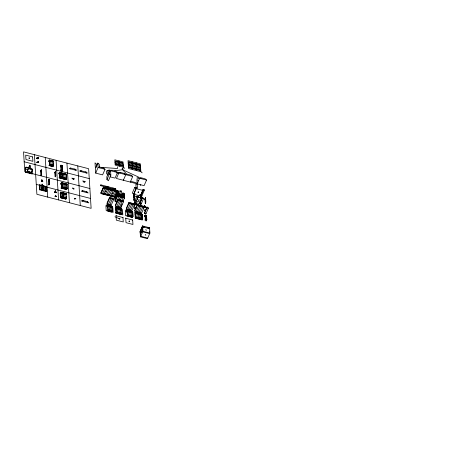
<?xml version="1.0" encoding="UTF-8"?>
<svg xmlns="http://www.w3.org/2000/svg" width="471" height="471" viewBox="0 0 471 471"><rect width="100%" height="100%" fill="white"/><g stroke="black" fill="none" stroke-linecap="round" stroke-linejoin="round"><path stroke-width="0.71" d="M29.314 158.668L29.549 157.626M25.434 168.806L26.164 167.128L29.279 167.935L29.308 168.377L26.193 167.57L26.164 167.128M26.193 167.57L25.463 169.248L27.954 169.896M25.369 172.239L25.334 167.258L25.369 172.239L32.287 174.029L32.258 169.054L30.179 168.512M28.378 168.247L27.289 171.244L31.439 172.315L32.558 169.76L32.528 169.319L28.378 168.247L27.289 171.244M28.448 168.065L29.667 165.274L30.362 165.451L30.556 168.547L29.861 168.365L29.667 165.274M32.528 169.319L31.439 172.315M38.375 157.19L37.933 158.809L36.585 158.462L36.55 157.932L38.375 157.19L37.303 157.72L38.116 158.191L38.398 157.544L37.321 157.985M37.933 158.809L38.404 157.632L36.579 158.374L37.927 158.721M38.175 162.678L38.61 161.582L36.82 162.242L38.175 162.678L36.82 162.242M41.242 175.147L41.006 171.367L41.424 170.214L41.672 174.17L41.065 175.312L40.789 170.914L41.26 169.825M41.401 169.86L40.812 171.356L41.265 169.913M41.424 170.214L41.006 171.367M41.059 175.224L41.536 174.135L41.242 170.378M41.065 175.312L41.554 174.264M49.267 159.981L53.394 161.135L49.267 159.981L48.813 161.63L49.29 160.334L53.411 161.488L49.29 160.334M39.399 185.415L39.576 184.968L46.499 186.757M39.593 184.979L46.529 186.651L46.776 191.161L39.858 189.383L39.646 184.868M41.872 179.763L41.43 181.382L42.779 181.729L41.878 179.851M41.895 180.116L41.619 180.758L42.414 180.964L41.866 180.287M41.43 181.382L41.901 180.205L42.779 181.729M50.615 160.328L50.35 161.353L50.674 160.693M50.656 160.428L50.379 161.365M49.249 160.534L53.417 161.577L53.659 165.356L53.176 166.557L49.055 165.492L49.537 164.291L49.302 160.511M41.03 185.227L41.307 189.625M51.716 161.447L52.004 160.688M51.733 161.712L52.057 161.053L52.31 165.003L51.792 166.204L52.275 164.997M39.664 189.831L39.923 189.265L46.806 191.049L46.582 191.62L39.664 189.831L39.381 185.427M41.678 185.244L42.107 184.149L43.026 185.592L41.678 185.244L43.02 185.503M50.409 165.845L50.921 164.644L50.638 160.682M52.899 162.165L53.388 161.047M53.406 161.4L53.099 161.806M53.417 161.577L49.202 160.741L49.443 164.514L53.612 165.556L49.496 164.491M43.715 186.045L43.991 190.443L43.797 185.945M42.608 190.084L42.378 185.58L42.69 189.984M45.098 186.404L45.41 190.808L45.145 186.292M49.32 183.843L48.902 184.909L48.537 180.369L48.96 179.392M48.672 180.152L48.831 180.452L48.966 179.48M49.102 179.427L48.566 180.899M46.305 187.205L46.529 186.651M48.902 184.909C50.138 182.224 48.489 175.406 49.231 183.696L48.896 184.82M55.484 171.98L55.837 175.665L55.231 176.808L54.954 172.41L55.431 171.32M54.954 172.41L55.566 171.356M55.454 171.762L54.983 172.939L55.602 171.886M55.59 171.709L55.072 172.816M55.231 176.808L55.702 175.63L55.46 171.85M62.025 166.551L62.296 165.527L60.947 165.18L60.494 166.822L60.977 165.71L62.331 166.057L62.566 169.831C62.873 171.833 59.47 170.949 61.218 169.483L60.977 165.71M60.947 165.18L60.677 166.198M60.488 166.734L60.971 165.533L62.319 165.88L61.836 167.087M59.358 172.339L66.246 174.205L59.358 172.339L58.899 173.982L59.375 172.692L66.27 174.558L59.381 172.78M59.364 172.427L59.087 173.363L59.375 172.692M61.842 167.176L62.331 166.057M60.735 170.69C60.453 168.848 63.691 169.69 62.084 171.038M60.418 173.446L60.741 172.698M60.435 173.711L60.735 173.128M60.471 173.717L60.765 173.14M59.287 173.093L59.529 176.872L66.47 178.627L66.028 179.634L59.146 177.85L59.629 176.643L59.387 172.869M61.819 174.07L62.148 173.493M62.06 173.811L62.396 177.361L61.878 178.556L62.313 177.461M60.494 178.197L61.012 177.002L60.771 173.228M55.284 190.802L54.842 192.421L56.19 192.769L55.284 190.802L55.819 192.003L55.025 191.797L55.802 191.738M55.025 191.797L55.301 191.155L55.819 192.003M54.842 192.421L55.301 191.155M63.185 174.164L63.473 173.405M55.083 196.289L55.619 195.224L56.432 196.637L55.083 196.289L56.432 196.637M64.568 174.517L64.857 173.764M64.88 174.117L64.586 174.782L64.916 174.123L65.163 178.079L64.639 179.186M66.576 184.785L66.864 184.026L61.365 182.601L60.912 184.249L61.395 183.131L66.9 184.555L67.135 188.335L66.652 189.536L61.153 188.112L61.636 186.91L61.395 183.131M61.365 182.601L61.095 183.625M60.906 184.161L61.389 182.954L66.894 184.467L61.389 182.954M63.497 173.758L63.779 177.72L63.261 178.915L63.744 177.708M66.217 174.67L59.334 172.892L66.276 174.653L66.411 178.656M62.425 183.708L62.749 182.96M62.443 183.973L62.737 183.307M62.649 183.708L63.02 187.27L62.502 188.465L62.984 187.258L62.749 183.484M61.153 188.112L61.595 187.111M63.809 184.067L64.097 183.307M66.028 179.634L66.511 178.427L66.276 174.653M60.606 192.15L60.153 193.799L60.629 192.504L66.134 194.017L65.834 194.6L66.105 193.575L60.606 192.15L66.111 193.663M65.487 183.755L65.192 184.426L65.481 183.666M65.21 184.691L65.54 184.031M65.551 184.208L64.068 184.073M61.683 193.522L62.019 192.951M60.394 197.661L60.877 196.454L60.635 192.68L66.14 194.105L66.376 197.879L65.893 199.086L60.394 197.661L65.887 198.998M66.594 185.05L66.888 184.379M66.9 184.555L67.035 188.559M63.344 192.945L63.102 193.887M63.067 193.881L63.361 193.21M65.71 188.176L65.263 189.089M65.893 199.086L66.334 198.079L60.777 196.684L60.541 192.904L62.025 193.039L62.26 196.813L61.778 198.02L62.178 196.919M64.727 193.304L64.433 193.975L64.721 193.216M66.652 189.536L67.094 188.535L61.536 187.134L61.301 183.36M66.14 194.105L63.408 193.398L63.644 197.172L63.126 198.368L63.609 197.166L63.373 193.387M65.616 194.694L66.105 193.575M64.98 197.643L64.545 198.738L65.027 197.532L64.745 193.569M99.44 166.993L99.275 164.344L97.833 163.101L95.395 168.689L95.672 173.104L102.59 174.894L105.033 169.313L103.591 168.07L99.44 166.993L98.109 167.523L95.672 173.104M117.485 172.533L116.049 171.291L111.892 170.219L109.237 171.267L106.799 176.855L106.964 179.504L108.407 180.746L110.844 175.159L110.567 170.743L117.485 172.533L115.048 178.12L110.202 176.866M116.549 201.977L118.992 196.389L118.657 191.091L103.432 187.146L100.994 192.733L101.065 193.622L114.889 197.202L115.165 201.617L117.244 202.153M101.312 192.245L103.402 187.47M106.964 179.504L109.407 173.923L109.237 171.267M101.241 192.822L101.094 193.157L101.059 192.627M101.047 193.616L103.49 188.029L103.432 187.146M104.792 187.617L103.396 187.381M104.78 187.741L104.88 188.424L102.413 193.97M103.797 194.329L106.258 188.747L106.199 187.864M103.832 194.335L104.126 193.669M105.975 191.161L105.728 191.721L105.039 191.538M105.186 194.688L107.641 189.106L107.582 188.223M110.361 189.059L108.942 188.694M106.57 195.047L109.025 189.466M108.242 194.735L107.953 195.4L110.408 189.825M110.332 189.96L110.355 188.942M111.662 189.519L111.762 190.207L111.739 189.301M137.191 183.855L135.748 182.613L131.597 181.535L130.267 182.059L132.71 176.478L131.268 175.236L127.117 174.158L125.792 174.688L124.35 173.446L120.199 172.368L118.869 172.892L116.431 178.48L144.108 185.645L146.546 180.057L145.109 178.815L140.959 177.744L139.628 178.268L137.191 183.855L135.86 184.379L136.025 187.028L137.467 188.27L136.908 179.433L138.35 180.676M109.337 195.759L111.792 190.184M109.525 197.414L107.088 203.001L107.141 203.884L111.291 204.962L113.735 199.374L113.676 198.491L109.525 197.414L109.584 198.303L107.141 203.884M113.046 189.878L113.146 190.561M110.72 196.119L113.175 190.537M110.756 196.13L111.044 195.459M113.134 190.684L113.122 189.654M112.893 192.951L112.646 193.51L111.957 193.334M112.787 207.087L111.35 205.845L107.2 204.767L105.869 205.291L111.957 206.928L107.835 205.774L107.359 207.069L107.812 205.421L111.939 206.575L111.645 207.246M114.518 190.137L117.35 190.867L103.39 187.293L103.443 188.176L117.25 191.75L117.544 196.16M108.524 204.243L110.968 198.656L110.909 197.773M112.104 196.478L114.559 190.896L114.329 188.365M108.878 206.528L109.172 205.862M108.913 206.539L109.166 205.774M115.901 190.496L112.946 188.006M108.895 206.793L109.219 206.133L109.472 210.09L108.954 211.285L109.419 210.201M109.908 204.602L112.351 199.015L112.292 198.132M113.487 196.837L115.943 191.255M107.6 210.849L108.089 209.73L107.847 205.951L111.963 207.016L112.204 210.796L111.721 212.003C105.304 211.609 107.182 208.27 112.157 210.996M116.19 193.21L116.731 191.974M115.118 195.818L116.943 191.644M110.314 207.163L110.603 206.492M114.895 196.731L115.077 196.401M117.414 191.685L114.871 197.196L115.283 196.572M117.25 191.75L118.657 191.091M114.889 197.208L117.397 191.597L117.35 190.867M114.942 198.091L117.385 192.498L118.769 192.857M115.001 198.98L117.438 193.381L118.822 193.74M123.349 180.269L125.792 174.688M116.49 196.06L116.249 196.613L116.219 196.171M115.054 199.863L117.497 194.264M118.562 191.974L118.786 195.489M110.338 211.644L110.856 210.449L110.567 206.481M115.112 200.746L117.55 195.147L124.409 197.09M115.165 201.617L117.609 196.03L117.273 190.731M118.339 195.865L118.88 194.623L117.485 194.282M118.757 195.7L117.609 196.066L124.527 197.826L122.902 201.547M116.531 201.971L116.826 201.3L115.477 200.952M117.827 199.569L115.389 205.15L115.448 206.033L120.982 207.47L123.42 201.882L123.367 200.999L117.827 199.569L117.885 200.452L115.448 206.033M120.246 196.089L120.346 196.772M119.022 199.851L120.376 196.748M116.885 207.275L115.554 207.799L115.501 206.916L121.035 208.353L122.478 209.595L116.143 207.923L121.642 209.348L121.347 210.019L121.624 209.083L116.119 207.57L115.63 208.688L115.89 213.104L122.813 214.894L122.531 210.478L121.147 210.119M115.66 209.13L116.143 207.923M116.832 206.392L119.269 200.805L119.216 199.922M115.666 209.218L116.149 208.1L121.653 209.524L121.889 213.304L121.406 214.511L115.901 212.998L116.39 211.879L116.101 208.211L121.6 209.548M120.093 199.162L119.846 199.722L119.157 199.539M121.241 196.778L122.866 193.045L124.25 193.404L124.462 197.95L117.562 196.177M121.712 196.342L121.73 197.131M122.042 195.659L123.084 193.269L122.86 194.058M121.818 196.472L122.919 193.928L124.244 194.441M120.405 200.21L121.759 197.108M122.13 196.754L122.972 194.811L124.362 195.171L122.913 194.941M123.055 195L124.35 195.212M117.179 208.682L117.467 207.923M117.197 208.947L117.526 208.282M122.489 196.937L123.031 195.7L124.415 196.054M117.532 208.459L116.054 208.329L116.29 212.103L121.789 213.528M118.215 206.751L120.653 201.164L120.6 200.281M124.238 193.446L122.801 193.198M115.907 213.086L116.343 211.991L121.842 213.416M123.214 196.637L124.45 197.955L123.166 196.837M123.066 197.602L122.866 193.045M121.518 201.188L123.143 197.467M118.562 209.036L118.851 208.282M118.58 209.301L118.875 208.635L119.157 212.598L118.639 213.793L119.081 212.786M118.615 209.312L118.91 208.641M119.599 207.11L122.036 201.523L121.983 200.64M124.403 196.071L122.966 195.824M118.922 208.818L120.17 209.395L120.282 210.661M117.738 212.227L117.255 213.434L117.774 212.238L117.491 208.276M121.194 205.962L122.007 204.102M119.946 209.395L120.235 208.635M119.964 209.66L120.293 209M121.653 209.524L121.63 211.014M120.505 212.945L120.058 214.158L120.541 212.951L120.258 208.989M119.917 218.261L119.687 219.298M136.007 187.758L136.054 188.553L133.617 194.14L133.57 193.345L135.089 193.74L133.764 194.264L136.201 188.677L136.143 187.794L134.759 187.434L132.322 193.022L133.764 194.264L140.682 196.054L142.006 195.53L144.45 189.943L143.066 189.583L140.623 195.171L140.682 196.054L139.239 194.811L142.006 195.53M128.901 202.43L126.464 208.017L126.516 208.9L132.051 210.331L134.494 204.75L128.954 203.313L128.901 202.43L134.435 203.866L134.653 208.4L136.037 208.759M126.516 208.9L128.954 203.313M135.33 189.654L136.143 187.794M132.692 211.862L127.188 210.437L126.699 211.556L126.734 212.085L127.223 210.967L127.458 214.747L126.976 215.948L132.481 217.372L132.963 216.171L132.722 212.392L127.17 210.99M126.728 211.997L127.211 210.79L132.716 212.303L125.245 210.307L126.569 209.783L132.11 211.214L132.163 212.097M127.9 209.259L130.337 203.672L130.284 202.789M134.1 200.316L133.776 195.848L134.206 194.87M133.917 195.63L134.07 195.93L134.211 194.959M134.341 194.906L133.899 196.525L134.37 195.353M133.811 196.378L134.365 195.265M128.253 211.544L128.536 210.79M128.265 211.809L128.595 211.149L128.842 215.106L128.324 216.213M129.284 209.619L131.727 204.031L131.668 203.148M134.094 200.228C134.288 191.208 135.218 195.212 134.147 200.393L134.052 200.157M129.637 211.903L129.925 211.232M130.667 209.972L133.11 204.39L133.052 203.507M129.99 211.685L131.374 212.044M137.75 192.186L138.439 192.368L138.686 191.809M135.589 201.688L135.648 202.571L138.085 196.99L138.032 196.107L136.702 196.631L134.264 202.212L141.182 204.008L143.62 198.421L142.183 197.178L139.74 202.765L141.182 204.008M133.894 205.109L134.435 203.866M137.22 197.967L138.032 196.107M131.02 212.262L131.303 211.503M129.708 216.572L130.226 215.459L129.943 211.497L129.684 212.18L129.919 211.143M129.749 216.666L130.143 215.565M137.497 199.574L137.732 198.538M141.276 205.768L140.405 204.332L139.928 205.421L134.376 203.984L136.219 203.248L135.772 204.867L134.423 204.514L136.213 203.861L135.772 204.867M136.225 203.337L135.165 204.037L135.96 204.243L136.219 203.248M136.237 203.602L135.766 204.779L134.418 204.426L136.237 203.602L135.165 204.037M132.422 212.886L132.71 212.215M132.722 212.392L132.863 216.395L127.364 214.97L127.123 211.196M131.58 215.812L131.132 217.025M131.097 217.013L131.615 215.818L131.327 211.856M129.372 221.806L129.607 220.764M140.682 196.054L143.119 190.472L143.066 189.583M138.25 200.14L138.945 200.316L139.186 199.757M137.202 204.579L134.765 210.166L134.818 211.049L141.742 212.839L144.179 207.258L144.126 206.375L137.202 204.579L137.261 205.462L134.818 211.049M140.994 200.976L140.823 197.796L141.3 196.707M141.435 196.743L140.847 198.238L141.306 196.796M141.459 197.096L140.853 198.326L141.465 197.184M142.107 215.394L142.383 214.458L135.495 212.586L135.006 213.704L135.265 218.12L142.183 219.91L142.601 218.791M135.036 214.234L135.513 212.939L135.206 213.345M136.201 211.408L138.645 205.821L138.586 204.938M140.37 203.419L139.799 203.649L142.236 198.061L142.183 197.178M136.849 213.027L136.555 213.693L136.843 212.939M139.958 205.862L140.423 204.685L140.941 205.533L140.146 205.327M137.585 211.767L140.028 206.18L139.969 205.297M135.283 218.102L135.766 216.895L135.524 213.116M137.938 214.052L138.227 213.292M137.956 214.317L138.28 213.657L138.533 217.614L138.015 218.809M138.974 212.127L141.412 206.539L141.353 205.656M145.433 203.101L145.621 198.35L145.857 202.124L145.251 203.266L144.974 198.874L145.451 197.785M145.586 197.82L145.003 199.315L145.457 197.873M137.096 217.367L136.625 218.361M145.61 198.173L145.009 199.404L145.616 198.262M139.322 214.411L139.61 213.651M139.339 214.676L139.634 214.005L139.916 217.967L139.398 219.168M139.375 214.688L139.669 214.017M140.358 212.48L142.795 206.899L142.742 206.015M138.498 217.602L138.05 218.815M145.251 203.266L145.68 202.289M143.308 208.235L144.556 205.403L145.462 207.375L144.114 207.022L144.579 205.756L145.457 207.287L144.108 206.934L144.579 205.756M140.723 215.035L141.059 214.464M140.964 214.776L141.3 218.326L140.776 219.433M141.889 215.488L142.383 214.458M141.918 215.93L142.401 214.723L134.93 212.815L134.877 211.932L141.795 213.722L141.853 214.605L140.411 213.363M141.924 216.018L142.413 214.9L135.471 213.139M144.791 209.795C143.773 212.656 144.956 207.946 145.439 210.796M140.817 219.533L141.218 218.432M146.893 207.087L144.45 212.674L144.509 213.557L145.892 213.916L148.33 208.329L148.277 207.446L146.893 207.087L146.946 207.97L144.509 213.557M142.16 219.792L142.648 218.679L142.413 214.9M144.721 216.654L145.203 215.447L146.552 215.8L146.257 216.466L146.534 215.535L145.18 215.094L144.727 216.742L145.215 215.624C146.664 217.437 143.337 221.011 146.316 220.958L146.799 219.751L146.563 215.977L145.156 215.647M146.563 215.977L146.622 218.721M149.554 227.77L149.89 233.068L147.452 238.656L140.529 236.86L140.058 231.526L142.501 225.939L149.696 227.805L149.613 228.653L142.695 226.863L142.501 225.939M140.199 231.561L142.636 225.974L142.972 231.279L140.529 236.86M140.111 232.321L142.548 226.734M140.252 232.444L142.695 226.863L144.02 226.333L144.026 227.328L142.642 226.969L144.02 226.333M140.594 233.433L141.324 231.756L140.623 233.875M141.853 231.302L141.641 232.303M148.124 227.522L149.613 228.653L148.182 228.406L148.124 227.522L149.566 228.765M145.457 234.405L145.209 234.964L145.904 235.147M148.182 228.406L148.171 227.411M36.585 158.462L38.398 157.544M36.826 162.33L38.61 161.582M54.983 172.851L55.16 172.345M55.225 176.719L55.172 172.863M134.671 208.382L136.349 207.611L134.665 208.294L136.013 208.641M70.538 168.035L69.213 168.559L76.131 170.349L76.072 169.466L70.538 168.035L70.597 168.918M80.058 171.367L86.976 173.157L86.923 172.274L79.999 170.484L80.058 171.367L81.383 170.843M115.866 161.153L115.171 161.423L118.786 162.36L118.038 161.712L115.866 161.153L115.895 161.612M73.293 179.363L74.624 178.839L71.857 178.12L73.293 179.363L73.24 178.48M116.031 163.773L115.336 164.049L118.957 164.985L118.927 164.52L116.031 163.773L116.06 164.232M119.275 162.489L122.896 163.425L122.142 162.778L119.245 162.024L119.275 162.489L119.97 162.212M119.44 165.109L123.061 166.045L123.031 165.586L119.416 164.65L119.44 165.109L120.134 164.832M129.078 161.995L128.383 162.265L132.004 163.201L131.25 162.554L129.078 161.995L129.107 162.454M84.144 182.171L85.469 181.647L82.702 180.929L84.144 182.171L84.085 181.288M129.248 164.615L128.554 164.891L132.168 165.827L132.139 165.362L129.248 164.615L129.272 165.074M132.492 163.331L136.113 164.267L135.36 163.62L132.463 162.866L132.492 163.331L133.187 163.054M73.293 188.612L73.865 188.382L73.918 189.265L72.481 188.029L73.865 188.382M129.413 167.234L128.718 167.511L132.333 168.447L132.304 167.982L129.413 167.234L129.443 167.7M132.657 165.951L136.278 166.887L136.249 166.428L132.628 165.492L132.657 165.951L133.352 165.674M136.596 164.391L140.217 165.327L139.463 164.679L136.572 163.932L136.596 164.391L137.291 164.12M132.822 168.571L136.443 169.507L136.413 169.048L132.793 168.112L132.822 168.571L133.517 168.3M136.767 167.017L140.382 167.953L140.352 167.488L136.737 166.551L136.767 167.017L137.461 166.74M82.637 190.655L81.306 191.179L88.224 192.975L86.788 191.732L82.637 190.655L82.69 191.538M136.931 169.637L140.546 170.573L140.517 170.113L136.902 169.171L136.931 169.637L137.626 169.36M115.948 191.291L115.713 188.724L100.494 184.779L100.547 185.662L101.877 185.138M106.028 186.216L107.465 187.458L108.795 186.928M81.93 201.088L88.848 202.877L87.412 201.635L81.877 200.204L81.93 201.088L83.261 200.564M114.388 189.248L115.713 188.724M119.975 191.562L121.306 191.038L121.583 195.453L118.127 194.558M117.591 196.048L118.933 195.506M120.77 194.87L120.199 195.1L119.922 190.678L121.306 191.038M120.959 194.8L121.53 194.57L118.763 193.858M144.45 189.943L143.119 190.472L136.201 188.677L134.759 187.434M134.93 212.815L136.26 212.291M114.618 170.826L122.33 169.748L122.224 168.082M101.412 167.405L117.532 168.506L117.426 166.84M128.212 163.284L140.529 166.475M114.995 162.442L123.208 164.567M128.377 165.904L140.694 169.095M123.373 167.187L115.159 165.062L114.83 159.822L123.043 161.947L123.373 167.187L124.685 168.318M140.858 171.715L128.542 168.53L128.041 160.664L140.364 163.849L140.858 171.715L142.171 172.845M111.857 170.696L109.089 169.978L106.434 171.032L106.599 173.681L108.036 174.924L107.759 170.508L110.526 171.22M117.391 172.127L120.158 172.845M124.309 173.923L126.387 174.458M140.917 178.221L138.15 177.502L136.82 178.026L139.587 178.745M105.033 169.313L98.109 167.523L97.833 163.101M118.869 172.892L132.71 176.478M139.628 178.268L146.546 180.057M116.755 172.833L118.833 173.369M95.56 172.268L95.913 172.362M123.237 179.433L123.59 179.528M137.079 183.019L137.432 183.107M49.255 160.623L53.37 161.688M37.303 157.72L38.116 158.191M60.953 165.268L62.302 165.615M62.272 166.08L60.924 165.733L62.278 166.169M28.596 158.044L29.284 158.227M49.537 164.291L53.659 165.356M61.218 169.483L62.566 169.831M62.525 170.031L61.118 169.713L60.883 165.933M60.73 170.602L62.078 170.949M24.174 161.771L89.254 178.621M115.766 189.519L114.518 189.195L114.471 188.4M100.547 185.662L115.772 189.607M40.977 170.584L40.989 170.849M115.854 190.696L117.197 190.867M141.353 197.367L141.588 199.162M141.012 197.467L141.165 197.767M145.162 198.544L145.18 198.809M59.629 176.643L66.511 178.427M103.49 188.029L118.71 191.974M136.702 196.631L143.62 198.421M28.407 168.689L32.558 169.76M59.576 176.755L66.464 178.538M133.87 196.03L136.643 196.748M138.027 197.102L140.794 197.82M117.32 192.627L118.71 193.004M66.022 179.545L59.146 177.85M117.426 193.422L118.674 193.74M117.379 193.51L118.763 193.893M136.778 198.956L137.473 199.133M28.643 171.161L29.337 171.338M117.538 195.188L124.456 196.978M120.276 196.007L123.008 196.719M25.617 171.68L32.534 173.469M89.879 188.53L24.798 171.68L23.55 151.868L88.63 168.712L91.127 208.341L36.897 194.299L34.395 154.676M140.382 202.059L134.153 200.446L134.058 199.045M115.165 196.525L101.359 192.951L101.306 192.068M61.371 182.689L66.87 184.114M115.112 196.637L101.312 193.063L101.253 192.18M134.312 202.1L135.695 202.459M139.846 203.537L141.229 203.896M144.544 205.933L145.462 207.375M135.148 203.772L135.942 203.978M145.074 206.339L144.297 206.398L145.092 206.604L144.556 205.403M109.584 198.303L113.735 199.374M117.885 200.452L123.42 201.882M137.261 205.462L144.179 207.258M146.946 207.97L148.33 208.329M41.424 181.294L42.779 181.641M61.636 186.91L67.135 188.335M61.589 187.022L67.088 188.447M116.779 201.411L115.43 201.064L115.148 195.736M61.148 188.023L66.647 189.448M43.026 185.592L42.107 184.149M36.273 184.397L39.658 185.274M47.118 187.199L90.503 198.432M135.518 213.027L142.401 214.723M54.836 192.333L56.184 192.68M107.8 206.062L111.91 207.04L112.104 211.02L107.989 209.954L107.747 206.18L109.095 206.528M127.176 211.079L132.675 212.503M135.477 213.228L142.36 215.011M145.162 215.736L146.51 216.001M107.311 206.534L105.928 206.174L106.205 210.596L113.122 212.386L112.846 207.97M126.681 211.55L125.298 211.191L125.58 215.612L132.475 217.284M74.489 198.291L75.872 198.65L74.548 199.174L74.489 198.291L75.107 198.827M60.877 196.454L66.376 197.879M60.83 196.566L66.329 197.991M108.089 209.73L112.204 210.796M116.39 211.879L121.889 213.304M127.458 214.747L132.963 216.171M135.766 216.895L142.648 218.679M145.451 219.404L146.799 219.751M142.607 218.88L135.719 217.096M146.699 219.981L145.351 219.627L145.115 215.853M135.277 218.014L142.165 219.88L142.107 218.644M116.06 215.753L122.978 217.543M125.745 218.261L132.663 220.051M118.963 218.679L119.658 218.856L114.953 216.79M128.654 221.187L129.342 221.364M145.598 229.783L146.293 229.966L146.322 230.407M142.972 231.279L149.89 233.068M140.058 231.526L140.493 231.703M147.694 238.096L140.776 236.307L140.499 231.885M138.427 176.99L123.019 169.925L122.913 168.259M139.628 167.299L140.382 167.953M135.524 166.239L136.278 166.887M139.793 169.925L140.546 170.573M131.415 165.174L132.168 165.827M135.689 168.859L136.443 169.507M131.58 167.8L132.333 168.447M122.307 165.398L123.061 166.045M118.203 164.332L118.957 164.985M109.407 173.923L110.844 175.159M123.084 196.584L124.515 197.838M120.146 194.217L121.583 195.453M130.726 210.861L131.686 211.685M85.539 171.915L86.976 173.157M74.689 169.107L76.131 170.349M126.493 173.899L122.695 169.843L122.59 168.176M141.306 206.21L140.423 204.685M133.776 195.848L133.994 197.926M55.307 191.244L56.19 192.769M149.525 231.732L149.648 233.628L142.725 231.838L142.448 227.416M146.552 215.8L145.203 215.447M146.752 219.863L145.409 219.604M145.192 199.327L145.315 201.217M145.833 213.033L145.892 213.916M145.18 215.094L144.909 216.118M139.463 164.679L139.493 165.144M140.623 184.308L140.705 185.633M141.488 199.757L141.282 197.349M142.313 215.129L142.389 216.383M142.472 217.643L142.548 218.903L135.666 217.119L135.424 213.345M141.029 214.54L141.265 218.32M139.793 202.654L139.799 203.649M138.409 191.891L138.439 192.368M138.91 199.845L138.945 200.316M136.26 162.789L136.755 170.655M135.36 163.62L135.389 164.079M136.867 213.292L137.149 217.255L136.661 218.367M132.151 161.724L132.645 169.589M133.705 193.381L133.764 194.264M131.25 162.554L131.279 163.019M132.91 216.283L127.417 214.947M132.645 219.786L132.946 224.467L126.022 222.677L125.728 217.996M127.188 210.437L126.917 211.461M126.569 209.783L126.628 210.667M122.142 162.778L122.172 163.237M123.249 195.918L123.308 196.784M123.219 196.725L122.99 193.122L123.149 197.496M121.701 196.224L121.765 197.137M122.96 217.278L123.255 221.959L116.337 220.169L116.043 215.488M118.933 160.882L119.269 166.128M120.317 195.865L120.382 196.778M120.923 206.581L120.982 207.47M121.035 208.353L121.094 209.236M118.038 161.712L118.068 162.171M118.645 192.015L118.875 195.636L118.48 193.816M116.119 207.57L115.848 208.594M111.35 205.845L111.403 206.728M108.966 188.583L109.031 189.495M107.412 186.575L107.465 187.458M107.2 204.767L107.253 205.65M104.815 187.505L104.845 188.412M86.788 191.732L86.841 192.615M87.412 201.635L87.465 202.518M83.95 181.253L83.997 182.047M77.78 165.904L80.282 205.533M73.376 178.515L73.429 179.31M66.935 163.101L69.431 202.724M66.847 184.579L61.348 183.243M65.116 178.191L64.674 179.192M65.504 184.02L65.787 187.982L65.298 189.101M66.158 196.219L66.276 198.108M64.121 183.661L64.403 187.623L63.921 188.83M62.231 166.281L62.307 167.541M62.39 168.801L62.466 170.06M62.125 173.575L62.36 177.349M60.735 173.216L60.977 176.996M61.989 193.028L62.225 196.807M56.09 160.293L58.587 199.916M53.441 163.69L53.559 165.58M53.176 166.557L49.055 165.492M50.839 164.75L50.403 165.757M45.245 157.485L47.742 197.108M46.393 188.683L46.582 191.609M40.995 185.221L41.26 189.736M62.095 173.134L61.801 173.805L62.095 173.134M143.202 189.625L140.764 195.206L140.811 196.001L143.255 190.419L143.202 189.625M141 214.099L140.705 214.77L141 214.099M96.632 166.758L95.307 167.282L95.024 162.866L96.467 164.108L96.632 166.758M32.605 156.914L25.687 155.118L25.964 159.539L32.882 161.329L32.605 156.914M66.087 194.129L60.582 192.704L66.087 194.129"/></g></svg>
